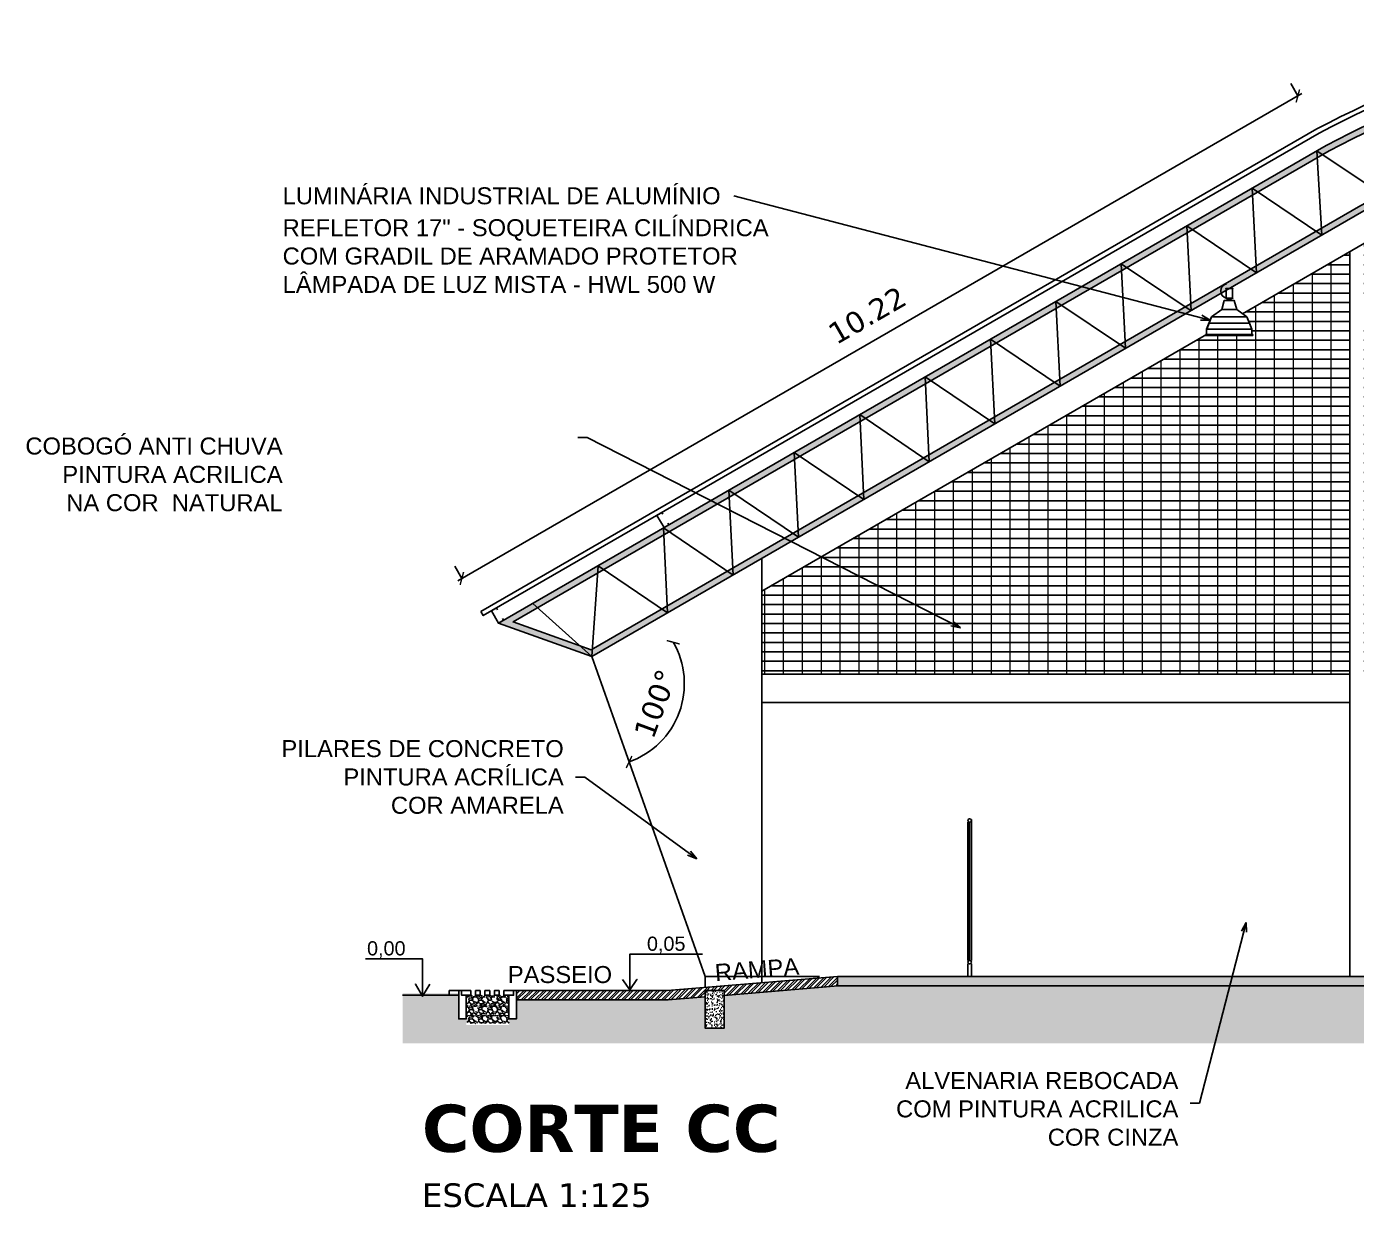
# Model space of a CAD drawing. Header units: inches. Extents: x -64 to 509, y -100 to 268.
# Drawn here: x 16.58 to 30.67, y -41.59 to -29.08 of the extents above; entities that cross this region are included whole.
import ezdxf
from ezdxf.enums import TextEntityAlignment as Align

# ---------------------------------------------------------------- set-up
doc = ezdxf.new("R2010")
doc.units = ezdxf.units.IN
doc.header["$MEASUREMENT"] = 0
doc.header["$PDMODE"] = 35
for name, color, linetype in [('ALAMBRADO', 2, 'Continuous'), ('ARQ_REBOCO', 4, 'Continuous'), ('ARQ_VISTA1', 1, 'Continuous'), ('ARQ_VISTA2', 2, 'Continuous'), ('COTA', 1, 'Continuous'), ('COTAS', 1, 'Continuous'), ('HACHURA', 1, 'Continuous'), ('LUMINÁRIA QUADRA', 1, 'Continuous'), ('Nivel', 2, 'Continuous'), ('Trelica', 2, 'Continuous'), ('TXAMB', 2, 'Continuous'), ('VISTA', 1, 'Continuous'), ('VISTA1', 1, 'Continuous'), ('VISTA2', 3, 'Continuous')]:
    doc.layers.add(name, color=color, linetype=linetype)
doc.layers.add('HAT', color=8, linetype='Continuous', lineweight=15)
doc.styles.add('AMB125', font='verdana.ttf')
doc.styles.add('ARIAL', font='arial.ttf')
doc.styles.add('COTA125', font='arial.ttf')
doc.styles.add('ROMANS', font='arial.ttf')
doc.styles.get("Standard").update_dxf_attribs({"font": 'verdana.ttf'})
doc.dimstyles.new('COTA125', dxfattribs={"dimtxt": 0.225, "dimasz": 0.1, "dimexe": 0.15, "dimexo": 0.5, "dimgap": 0.15, "dimtad": 1, "dimzin": 4, "dimdsep": 46, "dimtxsty": 'COTA125', "dimblk": 'ARCHTICK', "dimcen": -0.1, "dimdle": 0.05, "dimclrd": 256, "dimclre": 256, "dimclrt": 2, "dimadec": 0, "dimazin": 0, "dimtfac": 1, "dimtix": 1, "dimtmove": 2, "dimatfit": 3, "dimldrblk": 'OPEN30', "dimfxl": 0.5, "dimfxlon": 1, "dimtvp": 0.5, "dimtfillclr": 2, "dimtolj": 1, "dimtzin": 4, "dimarcsym": 0})
doc.dimstyles.new('COTA125$0', dxfattribs={"dimtxt": 0.225, "dimasz": 0.1, "dimexe": 0.15, "dimexo": 0.5, "dimgap": 0.15, "dimtad": 1, "dimzin": 4, "dimdsep": 46, "dimtxsty": 'AMB125', "dimblk": 'ARCHTICK', "dimcen": -0.1, "dimdle": 0.05, "dimclrd": 256, "dimclre": 256, "dimclrt": 3, "dimadec": 0, "dimazin": 0, "dimtfac": 1, "dimtix": 1, "dimtmove": 2, "dimatfit": 3, "dimldrblk": 'OPEN30', "dimfxl": 0.5, "dimfxlon": 1, "dimtvp": 0.5, "dimtfillclr": 2, "dimtolj": 1, "dimtzin": 4, "dimarcsym": 0})
doc.dimstyles.new('COTA125$7', dxfattribs={"dimtxt": 0.225, "dimasz": 0.1, "dimexe": 0.15, "dimexo": 0.5, "dimgap": 0.15, "dimtad": 1, "dimzin": 4, "dimdsep": 46, "dimtxsty": 'AMB125', "dimblk": 'ARCHTICK', "dimcen": -0.1, "dimdle": 0.05, "dimclrd": 256, "dimclre": 256, "dimclrt": 3, "dimadec": 0, "dimazin": 0, "dimtfac": 1, "dimtix": 1, "dimtmove": 2, "dimatfit": 3, "dimldrblk": 'OPEN30', "dimfxl": 0.5, "dimfxlon": 1, "dimtvp": 0.5, "dimtfillclr": 2, "dimtolj": 1, "dimtzin": 4, "dimarcsym": 0})

# ---------------------------------------------------------------- blocks, each defined once
blk = doc.blocks.new('_Open30')
at = {"color": 0, "linetype": 'ByBlock', "lineweight": -2}
for p, q in [((-1, 0.27), (0, 0)), ((0, 0), (-1, -0.27)), ((0, 0), (-1, 0))]:
    blk.add_line(p, q, dxfattribs=at)
blk = doc.blocks.new('_ArchTick')
at = {"color": 0, "linetype": 'ByBlock', "const_width": 0.15}
blk.add_lwpolyline([(-0.5, -0.5), (0.5, 0.5)], dxfattribs=at)
blk = doc.blocks.new('*D607')
at = {"layer": 'COTA', "lineweight": -2, "transparency": 16777216}
blk.add_arc((22.67, -36.038), 0.879, 289.5367, 30, dxfattribs=at)
at = {"layer": 'DEFPOINTS', "color": 0, "transparency": 16777216}
for p in [(24.37, -35.057), (22.568, -35.751), (22.67, -36.038), (23.372, -36.567), (23.77, -39.138)]:
    blk.add_point(p, dxfattribs=at)
at = {"layer": 'COTA', "lineweight": -2, "transparency": 16777216, "xscale": 0.1, "yscale": 0.1, "zscale": 0.1}
for p, rotation in [((23.431, -35.599), 119.9999999999997), ((22.964, -36.867), 199.5366549381288)]:
    blk.add_blockref('_ArchTick', p, dxfattribs=dict(at, rotation=rotation))
at = {"layer": 'COTA', "color": 2, "transparency": 16777216, "insert": (23.244, -36.25), "char_height": 0.225, "attachment_point": 5, "rotation": 69.7683, "style": 'AMB125'}
blk.add_mtext('\\A1;100°', dxfattribs=at)
blk = doc.blocks.new('*D671')
at = {"layer": 'COTA', "lineweight": -2, "transparency": 16777216}
for p, q in [((30.046, -29.812), (29.971, -29.682)), ((21.15, -34.948), (30.089, -29.787)), ((21.193, -34.923), (21.118, -34.793))]:
    blk.add_line(p, q, dxfattribs=at)
at = {"layer": 'DEFPOINTS', "color": 0, "transparency": 16777216}
for p in [(30.046, -29.812), (30.248, -30.162), (21.395, -35.273)]:
    blk.add_point(p, dxfattribs=at)
at = {"layer": 'COTA', "lineweight": -2, "transparency": 16777216, "xscale": 0.1, "yscale": 0.1, "zscale": 0.1}
for p, rotation in [((30.046, -29.812), 29.99999999999974), ((21.193, -34.923), 209.9999999999997)]:
    blk.add_blockref('_ArchTick', p, dxfattribs=dict(at, rotation=rotation))
at = {"layer": 'COTA', "color": 2, "transparency": 16777216, "insert": (25.486, -32.136), "char_height": 0.225, "attachment_point": 5, "rotation": 30, "style": 'AMB125'}
blk.add_mtext('\\A1;10.22', dxfattribs=at)

msp = doc.modelspace()

# ---------------------------------------------------------------- hatches: boundary and pattern name
at = {"layer": 'HACHURA'}
h = msp.add_hatch(color=40, dxfattribs=at)
h.dxf.hatch_style = 1
h.paths.add_polyline_path([(30.345, -30.337), (21.581, -35.397), (22.568, -35.751), (30.745, -31.03, -0.248944), (38.395, -31.03), (46.572, -35.751), (47.559, -35.397), (38.795, -30.337, 0.250743)])
h.paths.add_polyline_path([(38.764, -30.394), (47.405, -35.383), (46.579, -35.679), (38.427, -30.973, 0.249019), (30.714, -30.973), (22.562, -35.679), (21.735, -35.383), (30.377, -30.394, -0.250681)], flags=16)
h = msp.add_hatch(dxfattribs=at)
h.set_pattern_fill('STEEL', color=256, scale=0.4)
h.set_pattern_definition([(45, (0, 0), (-0.03535534, 0.03535534), []), (45, (0, 0.025), (-0.03535534, 0.03535534), [])])
h.paths.add_polyline_path([(23.77, -39.288), (23.97, -39.288), (23.97, -39.339), (25.17, -39.239), (25.17, -39.138), (23.37, -39.288), (21.77, -39.288), (21.77, -39.388), (23.378, -39.388), (23.77, -39.355)])
h = msp.add_hatch(dxfattribs=at)
h.set_pattern_fill('AR-CONC', color=1, scale=0.01, style=0)
h.set_pattern_definition([(50, (45.64961, -39.349896), (0.07172602, -0.00627521), [0.0075, -0.0825]), (355, (45.64961, -39.349896), (-0.01387513, 0.07521921), [0.006, -0.066]), (100.4514, (45.65559, -39.35042), (0.05785094, 0.06894395), [0.00637402, -0.0701142]), (46.1842, (45.64961, -39.3299), (0.1067241, -0.0165519), [0.01125, -0.12375]), (96.6356, (45.6585, -39.33128), (0.09346627, 0.0974118), [0.009561, -0.1051713]), (351.1842, (45.64961, -39.3299), (0.0934662, 0.09741186), [0.009, -0.099]), (21, (45.65961, -39.334896), (0.0596907, -0.04026189), [0.0075, -0.0825]), (326, (45.65961, -39.334896), (0.02433153, 0.072515), [0.006, -0.066]), (71.4514, (45.664586, -39.33825), (0.08402226, 0.03225305), [0.00637402, -0.0701142]), (37.5, (45.649611, -39.349896), (0.001215986, 0.033289385), [0, -0.0652, 0, -0.067, 0, -0.06625]), (7.5, (45.64961, -39.349896), (0.026306954, 0.03944117), [0, -0.0382, 0, -0.0637, 0, -0.02525]), (327.5, (45.627311, -39.349896), (0.053382244, -0.002255487), [0, -0.025, 0, -0.078, 0, -0.1035]), (317.5, (45.61731, -39.349896), (0.05831862, 0.0100105), [0, -0.0325, 0, -0.0518, 0, -0.0735])])
h.paths.add_polyline_path([(25.17, -39.138), (25.17, -39.238), (43.97, -39.238), (43.97, -39.138)])
h = msp.add_hatch(dxfattribs=at)
h.set_pattern_fill('EARTH', color=252, angle=45, style=0)
h.set_pattern_definition([(45, (1.60014, 0), (3e-17, 0.3535534), [0.25, -0.25]), (45, (1.53385, 0.0663), (3e-17, 0.3535534), [0.25, -0.25]), (45, (1.46756, 0.13258), (3e-17, 0.3535534), [0.25, -0.25]), (135, (1.46756, 0.17678), (-0.3535534, 6e-17), [0.25, -0.25]), (135, (1.53385, 0.24307), (-0.3535534, 6e-17), [0.25, -0.25]), (135, (1.60014, 0.30936), (-0.3535534, 6e-17), [0.25, -0.25])])
h.paths.add_polyline_path([(45.37, -39.355), (45.37, -39.688), (45.17, -39.688), (45.17, -39.338), (43.97, -39.238), (25.17, -39.238), (23.97, -39.338), (23.97, -39.688), (23.77, -39.688), (23.77, -39.355), (23.378, -39.388), (21.77, -39.388), (21.77, -39.588), (21.69, -39.588), (21.691, -39.654), (21.24, -39.654), (21.24, -39.588), (21.16, -39.588), (21.16, -39.318), (20.566, -39.318), (20.566, -39.849), (48.573, -39.849), (48.573, -39.318), (47.98, -39.318), (47.98, -39.588), (47.9, -39.588), (47.93, -39.645), (47.45, -39.645), (47.45, -39.588), (47.37, -39.588), (47.37, -39.388), (45.762, -39.388)])
at = {"layer": 'HAT'}
h = msp.add_hatch(dxfattribs=at)
h.set_pattern_fill('_USER', color=1, scale=0.2, angle=90, style=0, pattern_type=0)
h.set_pattern_definition([(90, (0, 0), (-0.2, 1e-17), [])])
h.paths.add_polyline_path([(30.595, -31.463), (29.459, -32.119), (29.506, -32.153), (29.533, -32.22), (29.559, -32.282), (29.559, -32.34), (29.57, -32.34), (29.57, -32.35), (29.058, -32.35), (24.37, -35.057), (24.37, -35.938), (30.595, -35.938)])
h.paths.add_polyline_path([(38.395, -32.29), (30.745, -32.29), (30.745, -35.938), (38.395, -35.938)])
h.paths.add_polyline_path([(38.395, -31.371, 0.064123), (36.531, -30.626), (36.542, -30.655), (36.56, -30.697), (36.56, -30.754), (36.57, -30.754), (36.57, -30.765), (36.07, -30.765), (36.07, -30.754), (36.081, -30.697), (36.08, -30.697), (36.089, -30.676), (36.134, -30.568), (36.169, -30.542, 0.102818), (32.971, -30.542), (33.006, -30.568), (33.033, -30.635), (33.059, -30.697), (33.059, -30.755), (33.07, -30.755), (33.07, -30.765), (32.569, -30.765), (32.569, -30.755), (32.58, -30.697), (32.58, -30.755), (33.059, -30.755), (33.059, -30.697), (33.033, -30.635), (32.605, -30.635), (32.609, -30.626, 0.058826), (30.89, -31.292), (30.745, -31.376), (30.745, -31.99), (38.395, -31.99)])
h.paths.add_polyline_path([(40.082, -32.35), (39.57, -32.35), (39.57, -32.339), (39.581, -32.282), (39.58, -32.282), (39.589, -32.261), (39.634, -32.153), (39.68, -32.118), (38.545, -31.463), (38.545, -35.938), (44.77, -35.938), (44.77, -35.057)])
h = msp.add_hatch(dxfattribs=at)
h.set_pattern_fill('AR-CONC', color=1, scale=0.01, style=0)
h.set_pattern_definition([(50, (-154.41082, -72.30021), (0.071726018, -0.006275213), [0.0075, -0.0825]), (355, (-154.41082, -72.30021), (-0.013875133, 0.075219213), [0.006, -0.066]), (100.4514, (-154.40484, -72.30073), (0.057850938, 0.068943954), [0.00637402, -0.07011421]), (46.1842, (-154.41082, -72.28021), (0.106724105, -0.0165519), [0.01125, -0.12375]), (96.6356, (-154.40192, -72.28159), (0.09346627, 0.09741179), [0.00956103, -0.1051713]), (351.1842, (-154.41082, -72.28021), (0.093466195, 0.09741186), [0.009, -0.099]), (21, (-154.40082, -72.28521), (0.059690705, -0.04026189), [0.0075, -0.0825]), (326, (-154.40082, -72.28521), (0.024331533, 0.072515005), [0.006, -0.066]), (71.4514, (-154.39584, -72.288565), (0.084022263, 0.03225305), [0.00637402, -0.07011421]), (37.5, (-154.410818, -72.30021), (0.0012159855, 0.0332893854), [0, -0.0652, 0, -0.067, 0, -0.06625]), (7.5, (-154.410818, -72.30021), (0.026306954, 0.039441171), [0, -0.0382, 0, -0.0637, 0, -0.02525]), (327.5, (-154.433118, -72.30021), (0.0533822436, -0.002255487), [0, -0.025, 0, -0.078, 0, -0.1035]), (317.5, (-154.443118, -72.30021), (0.058318617, 0.010010498), [0, -0.0325, 0, -0.0518, 0, -0.0735])])
h.paths.add_polyline_path([(23.97, -39.288), (23.77, -39.288), (23.77, -39.688), (23.97, -39.688)])
h = msp.add_hatch(dxfattribs=at)
h.set_pattern_fill('GRAVEL', color=256, scale=0.1, style=0)
h.set_pattern_definition([(311.9872, (21.6956514, -39.5382005), (0.79999982, -0.90000013), [0.0134536, -1.331909]), (355.0303, (21.7046514, -39.5482005), (-1.200000105, 0.09999913), [0.0230868, -2.2855925]), (47.4896, (21.7276514, -39.5502005), (-0.99999907, -1.10000087), [0.016279, -1.611603]), (272.7263, (21.7666514, -39.5752005), (-0.0999996, 2.00000003), [0.0210238, -2.0813558]), (247.1663, (21.7676514, -39.5962005), (0.50000099, 1.19999964), [0.0206155, -2.0409373]), (182.7263, (21.7596514, -39.6152005), (2.00000003, 0.0999996), [0.0210238, -2.0813558]), (142.3058, (21.7386514, -39.6162005), (1.300000735, -0.99999904), [0.027803, -2.752485]), (107.7447, (21.7166514, -39.5992005), (-0.700001076, 2.199999623), [0.0262488, -2.598632]), (58.5704, (21.7086514, -39.5742005), (0.800000823, 1.299999504), [0.021095, -2.0884073]), (4.7636, (21.719651, -39.5562005), (-1.1000001, -0.09999915), [0.024083, -1.1800763]), (317.6026, (21.7436514, -39.5542005), (1.200000735, -1.099999208), [0.0311448, -3.0833375]), (41.186, (21.667651, -39.5762005), (0.7000003, 0.59999973), [0.01063, -1.0523844]), (8.5308, (21.6756514, -39.5692005), (-1.29999983, -0.20000079), [0.0202237, -2.002151]), (315, (21.69565, -39.5662), (1e-17, -0.1), [0.014142, -0.127279]), (336.8014, (21.702651, -39.5542), (-0.49999997, 0.20000013), [0.007616, -0.7539615]), (248.1986, (21.709651, -39.5572), (0.1, 0.3), [0.01077, -0.527746]), (149.0362, (21.705651, -39.5672), (-0.2999998, 0.20000025), [0.017493, -0.565602]), (18.435, (21.69065, -39.5582), (-0.2, -0.0999998), [0.012649, -0.303579]), (163.6105, (21.7676514, -39.5572005), (-1.00000022, 0.29999927), [0.01772, -1.7542845]), (109.6538, (21.7506514, -39.5522005), (0.399999525, -1.10000021), [0.014866, -1.471741]), (246.8014, (21.690651, -39.5382), (0.20000013, 0.49999997), [0.0152315, -0.746346]), (196.3895, (21.6846514, -39.5522005), (1.00000022, 0.29999927), [0.01772, -1.7542845]), (200.556, (21.767651, -39.6192), (0.50000018, 0.1999996), [0.017088, -0.8373124]), (245.2249, (21.7516514, -39.6252005), (0.49999922, 1.10000034), [0.014318, -1.4174643]), (113.1986, (21.689651, -39.6382), (-0.20000013, 0.49999997), [0.0152315, -0.746346]), (162.646, (21.6836514, -39.6242005), (1.3000002, -0.39999945), [0.016763, -1.6595424]), (110.556, (21.738651, -39.6382), (0.1999996, -0.50000018), [0.008544, -0.8458564]), (78.69, (21.695651, -39.6382), (0.09999976, 0.4000001), [0.005099, -0.504803]), (14.036, (21.696651, -39.6332), (-0.3000001, -0.0999998), [0.020615, -0.391695]), (353.991, (21.7166514, -39.6282005), (-0.999999975, 0.09999993), [0.019105, -1.8913923]), (236.31, (21.705651, -39.5762), (0.1000001, 0.2), [0.014422, -0.346133]), (186.8428, (21.6976514, -39.5882005), (-1.699999937, -0.2000008), [0.0251794, -2.4927563]), (119.0546, (21.672651, -39.5912005), (0.4, -0.70000004), [0.0102956, -1.0192674]), (90, (21.66765, -39.5822), (0.1, 0.1), [0.006, -0.094]), (59.7436, (21.7186514, -39.6252005), (-0.39999949, -0.70000025), [0.0138924, -1.375352]), (131.9872, (21.7256514, -39.6132005), (-0.79999982, 0.90000013), [0.026907, -1.318455]), (180, (21.70765, -39.5932), (-0.1, 0.1), [0.026, -0.074]), (214.6952, (21.6816514, -39.5932005), (0.999999426, 0.70000086), [0.0158114, -1.5653274]), (285.9454, (21.668651, -39.6022), (0.1, -0.4), [0.01456, -0.713451]), (332.354, (21.6726514, -39.6162005), (1.89999958, -1.00000077), [0.0237065, -2.3469474]), (4.5739, (21.6936514, -39.6272005), (1.300000056, 0.09999948), [0.02508, -2.4829074])])
h.paths.add_polyline_path([(21.24, -39.338), (21.69, -39.338), (21.69, -39.588), (21.694, -39.638), (21.251, -39.638), (21.24, -39.588)])
at = {"layer": 'VISTA'}
h = msp.add_hatch(dxfattribs=at)
h.set_pattern_fill('_USER', color=1, scale=0.1, style=0, pattern_type=0)
h.set_pattern_definition([(0, (0, 5), (0, 0.1), [])])
h.paths.add_polyline_path([(30.595, -31.463), (29.459, -32.119), (29.506, -32.153), (29.533, -32.22), (29.559, -32.282), (29.559, -32.34), (29.57, -32.34), (29.57, -32.35), (29.058, -32.35), (24.37, -35.057), (24.37, -35.938), (30.595, -35.938)])
h.paths.add_polyline_path([(38.395, -32.29), (30.745, -32.29), (30.745, -35.938), (38.395, -35.938)])
h.paths.add_polyline_path([(38.395, -31.371, 0.064123), (36.531, -30.626), (36.542, -30.655), (36.56, -30.697), (36.56, -30.754), (36.57, -30.754), (36.57, -30.765), (36.07, -30.765), (36.07, -30.754), (36.081, -30.697), (36.08, -30.697), (36.089, -30.676), (36.134, -30.568), (36.169, -30.542, 0.102818), (32.971, -30.542), (33.006, -30.568), (33.033, -30.635), (33.059, -30.697), (33.059, -30.755), (33.07, -30.755), (33.07, -30.765), (32.569, -30.765), (32.569, -30.755), (32.58, -30.697), (32.58, -30.755), (33.059, -30.755), (33.059, -30.697), (33.033, -30.635), (32.605, -30.635), (32.609, -30.626, 0.058826), (30.89, -31.292), (30.745, -31.376), (30.745, -31.99), (38.395, -31.99)])
h.paths.add_polyline_path([(40.082, -32.35), (39.57, -32.35), (39.57, -32.339), (39.581, -32.282), (39.58, -32.282), (39.589, -32.261), (39.634, -32.153), (39.68, -32.118), (38.545, -31.463), (38.545, -35.938), (44.77, -35.938), (44.77, -35.057)])

# ---------------------------------------------------------------- linework, layer by layer
at = {"layer": 'ALAMBRADO', "color": 1}
for p, q in [((26.552, -38.97), (26.552, -37.505)), ((26.589, -38.97), (26.589, -37.505)), ((26.552, -39.138), (26.552, -39.007)), ((26.589, -39.138), (26.589, -39.007)), ((26.589, -39.138), (26.589, -39.007))]:
    msp.add_line(p, q, dxfattribs=at)
at = {"layer": 'ARQ_REBOCO', "ltscale": 10}
for p, q in [((25.17, -39.138), (23.37, -39.288)), ((25.17, -39.138), (43.97, -39.138)), ((25.17, -39.138), (25.17, -39.239)), ((21.16, -39.288), (21.06, -39.288)), ((21.16, -39.288), (21.06, -39.288)), ((23.37, -39.288), (21.77, -39.288)), ((25.178, -39.238), (23.97, -39.339)), ((25.17, -39.238), (43.97, -39.238)), ((21.16, -39.338), (20.566, -39.338)), ((21.77, -39.388), (23.378, -39.388)), ((23.77, -39.355), (23.378, -39.388))]:
    msp.add_line(p, q, dxfattribs=at)
for points in [[(21.06, -39.288), (21.06, -39.338)], [(21.16, -39.288), (21.16, -39.588), (21.24, -39.588), (21.24, -39.338), (21.19, -39.338), (21.19, -39.288), (21.16, -39.288)], [(21.77, -39.288), (21.77, -39.588), (21.69, -39.588), (21.69, -39.338), (21.74, -39.338), (21.74, -39.288), (21.77, -39.288)]]:
    msp.add_lwpolyline(points, dxfattribs=at)
for points in [[(21.288, -39.288), (21.19, -39.288), (21.19, -39.338), (21.288, -39.338)], [(21.388, -39.288), (21.338, -39.288), (21.338, -39.338), (21.388, -39.338)], [(21.488, -39.288), (21.438, -39.288), (21.438, -39.338), (21.488, -39.338)], [(21.588, -39.288), (21.538, -39.288), (21.538, -39.338), (21.588, -39.338)], [(21.74, -39.288), (21.638, -39.288), (21.638, -39.338), (21.74, -39.338)], [(23.77, -39.288), (23.97, -39.288), (23.97, -39.688), (23.77, -39.688)]]:
    msp.add_lwpolyline(points, close=True, dxfattribs=at)
at = {"layer": 'ARQ_VISTA1', "color": 3}
msp.add_line((26.57, -37.505), (26.57, -38.97), dxfattribs=at)
for centre in [(26.57, -37.487), (26.57, -38.988)]:
    msp.add_circle(centre, 0.0184, dxfattribs=at)
at = {"layer": 'ARQ_VISTA2', "color": 2}
msp.add_lwpolyline([(47.745, -35.273), (38.892, -30.162, 0.250931), (30.248, -30.162), (21.395, -35.273)], format="xyb", dxfattribs=at)
msp.add_lwpolyline([(38.395, -31.03), (46.572, -35.751), (47.559, -35.397), (38.795, -30.337, 0.250743), (30.345, -30.337), (21.581, -35.397), (22.568, -35.751), (30.745, -31.03, -0.248944)], format="xyb", close=True, dxfattribs=at)
at = {"layer": 'ARQ_VISTA2', "color": 1}
msp.add_lwpolyline([(38.427, -30.973), (46.579, -35.679), (47.405, -35.383), (38.764, -30.394, 0.250681), (30.377, -30.394), (21.735, -35.383), (22.562, -35.679), (30.714, -30.973, -0.249019)], format="xyb", close=True, dxfattribs=at)
at = {"layer": 'HACHURA', "color": 251}
msp.add_line((26.589, -38.97), (26.589, -37.476), dxfattribs=at)
at = {"layer": 'HACHURA', "color": 1}
msp.add_line((26.589, -39.138), (26.589, -39.007), dxfattribs=at)
at = {"layer": 'HACHURA', "color": 40}
msp.add_line((23.77, -39.138), (24.98, -39.138), dxfattribs=at)
at = {"layer": 'LUMINÁRIA QUADRA', "ltscale": 0.03}
for p, q in [((29.284, -31.853), (29.284, -31.85)), ((29.356, -31.853), (29.284, -31.853)), ((29.284, -31.956), (29.284, -31.954)), ((29.356, -31.954), (29.284, -31.954)), ((29.287, -31.954), (29.287, -31.853)), ((29.306, -31.97), (29.306, -31.956)), ((29.333, -31.97), (29.333, -31.956)), ((29.353, -31.954), (29.353, -31.853)), ((29.356, -31.853), (29.356, -31.85)), ((29.356, -31.956), (29.356, -31.954)), ((29.24, -32.074), (29.133, -32.153)), ((29.24, -32.074), (29.266, -31.98)), ((29.24, -32.074), (29.399, -32.074)), ((29.266, -31.98), (29.373, -31.98)), ((29.295, -31.97), (29.343, -31.97)), ((29.295, -31.98), (29.295, -31.97)), ((29.342, -31.97), (29.297, -31.97)), ((29.343, -31.98), (29.343, -31.97)), ((29.399, -32.074), (29.373, -31.98)), ((29.399, -32.074), (29.506, -32.153)), ((29.105, -32.22), (29.081, -32.282)), ((29.133, -32.153), (29.105, -32.22)), ((29.105, -32.22), (29.533, -32.22)), ((29.133, -32.153), (29.506, -32.153)), ((29.506, -32.153), (29.533, -32.22)), ((29.533, -32.22), (29.559, -32.282)), ((29.069, -32.34), (29.57, -32.34)), ((29.069, -32.34), (29.069, -32.35)), ((29.069, -32.35), (29.57, -32.35)), ((29.08, -32.282), (29.08, -32.34)), ((29.08, -32.282), (29.081, -32.282)), ((29.08, -32.282), (29.559, -32.282)), ((29.559, -32.34), (29.559, -32.282)), ((29.57, -32.35), (29.57, -32.34))]:
    msp.add_line(p, q, dxfattribs=at)
msp.add_lwpolyline([(29.266, -31.98), (29.24, -32.074), (29.133, -32.153), (29.08, -32.282), (29.08, -32.35), (29.559, -32.35), (29.559, -32.282), (29.506, -32.153), (29.399, -32.074), (29.373, -31.98), (29.266, -31.98)], dxfattribs=at)
msp.add_arc((29.306, -31.878), 0.0771, 101.8985, 258.1015, dxfattribs=at)
at = {"layer": 'Nivel'}
for points in [[(20.174, -38.953), (20.778, -38.953), (20.778, -39.349), (20.702, -39.219), (20.778, -39.349), (20.854, -39.219)], [(23.743, -38.904), (22.971, -38.904), (22.971, -39.28), (23.047, -39.17), (22.971, -39.28), (22.894, -39.17)]]:
    msp.add_lwpolyline(points, dxfattribs=at)
at = {"layer": 'Trelica', "color": 3}
msp.add_lwpolyline([(21.395, -35.273), (21.42, -35.316), (30.272, -30.206, -0.250885), (38.868, -30.206), (47.72, -35.316), (47.745, -35.273)], format="xyb", dxfattribs=at)
at = {"layer": 'Trelica', "color": 4}
msp.add_lwpolyline([(31.001, -30.9), (30.247, -30.394), (30.3, -31.287), (29.563, -30.788), (29.607, -31.687), (28.87, -31.188), (28.915, -32.087), (28.176, -31.589), (28.22, -32.484), (27.483, -31.989), (27.529, -32.887), (26.792, -32.388), (26.836, -33.287), (26.099, -32.788), (26.143, -33.687), (25.406, -33.188), (25.45, -34.087), (24.713, -33.588), (24.758, -34.487), (24.02, -33.988), (24.065, -34.887), (23.328, -34.388), (23.372, -35.287), (22.635, -34.788), (22.568, -35.751), (21.945, -35.187)], dxfattribs=at)
at = {"layer": 'Trelica', "color": 3}
for points in [[(23.321, -34.242), (23.311, -34.225), (23.259, -34.255), (23.334, -34.384), (23.386, -34.354), (23.376, -34.337)], [(21.569, -35.254), (21.559, -35.236), (21.507, -35.266), (21.582, -35.396), (21.634, -35.366), (21.624, -35.349)]]:
    msp.add_lwpolyline(points, dxfattribs=at)
at = {"layer": 'VISTA1'}
for p, q in [((29.459, -32.119), (30.886, -31.295)), ((30.595, -39.138), (30.595, -31.463)), ((24.37, -35.057), (29.08, -32.338)), ((24.37, -35.938), (30.595, -35.938)), ((24.37, -36.238), (30.595, -36.238))]:
    msp.add_line(p, q, dxfattribs=at)
at = {"layer": 'VISTA2', "color": 2}
for p, q in [((24.37, -36.338), (24.37, -34.71)), ((24.37, -35.057), (24.37, -39.205)), ((23.77, -39.138), (22.568, -35.751)), ((23.77, -39.255), (23.77, -39.138))]:
    msp.add_line(p, q, dxfattribs=at)

# ---------------------------------------------------------------- texts
at = {"layer": 'HACHURA', "insert": (20.77, -40.497), "char_height": 0.5, "attachment_point": 1}
msp.add_mtext('{\\fVerdana|b1|i0|c0|p34;CORTE CC\\P\\fVerdana|b0|i0|c0|p34;\\H0.5x;ESCALA 1:125}', dxfattribs=at)
at = {"layer": 'Nivel', "style": 'ARIAL'}
msp.add_text('0,05', height=0.15, dxfattribs=at).set_placement((23.357, -38.867), align=Align.CENTER)
msp.add_text('0,00', height=0.15, rotation=360, dxfattribs=at).set_placement((20.393, -38.916), align=Align.CENTER)
at = {"layer": 'TXAMB', "char_height": 0.18, "style": 'ROMANS'}
for s, insert, attachment_point in [('LUMINÁRIA INDUSTRIAL DE ALUMÍNIO ', (19.295, -30.871), 4), ('REFLETOR 17" - SOQUETEIRA CILÍNDRICA\\PCOM GRADIL DE ARAMADO PROTETOR\\PLÂMPADA DE LUZ MISTA - HWL 500 W  ', (19.295, -31.509), 4), ('COBOGÓ ANTI CHUVA\\PPINTURA ACRILICA\\PNA COR  NATURAL ', (19.295, -34.213), 9), ('PILARES DE CONCRETO\\PPINTURA ACRÍLICA\\PCOR AMARELA', (22.272, -37.027), 6), ('PASSEIO', (22.784, -39.12), 6), ('ALVENARIA REBOCADA \\PCOM PINTURA ACRILICA\\PCOR CINZA', (28.781, -40.934), 9)]:
    msp.add_mtext(s, dxfattribs=dict(at, insert=insert, attachment_point=attachment_point))
at = {"layer": 'TXAMB', "insert": (24.764, -39.03), "char_height": 0.18, "attachment_point": 6, "rotation": 4.4294, "style": 'ROMANS'}
msp.add_mtext('RAMPA', dxfattribs=at)

# ---------------------------------------------------------------- dimensions: what is measured, and where the dimension line sits
at = {"layer": 'COTA'}
dim = msp.add_aligned_dim(p1=(21.395, -35.273), p2=(30.248, -30.162), distance=0.404, dimstyle='COTA125$0', override={"dimclrt": 2}, dxfattribs=at)
dim.commit()
dim.dimension.update_dxf_attribs({"geometry": '*D671', "text_midpoint": (25.486, -32.136)})
dim = msp.add_angular_dim_2l(base=(23.372, -36.567), line1=((23.77, -39.138), (22.568, -35.751)), line2=((22.67, -36.038), (24.37, -35.057)), dimstyle='COTA125', override={"dimtxsty": 'AMB125'}, dxfattribs=at)
dim.commit()
dim.dimension.update_dxf_attribs({"geometry": '*D607', "text_midpoint": (23.244, -36.25)})

# ---------------------------------------------------------------- leaders
at = {"layer": 'COTAS', "annotation_type": 0, "has_hookline": 1, "hookline_direction": 0, "horizontal_direction": (-1, 0, 0)}
for points in [[(29.119, -32.187), (24.073, -30.871)], [(26.474, -35.447), (22.521, -33.431), (22.421, -33.431)], [(23.68, -37.892), (22.497, -37.027), (22.397, -37.027)]]:
    msp.add_leader(points, dimstyle='COTA125$7', override={"dimtad": 0}, dxfattribs=at)
at = {"layer": 'COTAS', "annotation_type": 0, "has_hookline": 1, "hookline_direction": 1}
msp.add_leader([(29.5, -38.568), (29.006, -40.481), (28.906, -40.481)], dimstyle='COTA125$7', override={"dimtad": 0}, dxfattribs=at)

doc.saveas('drawing.dxf')
